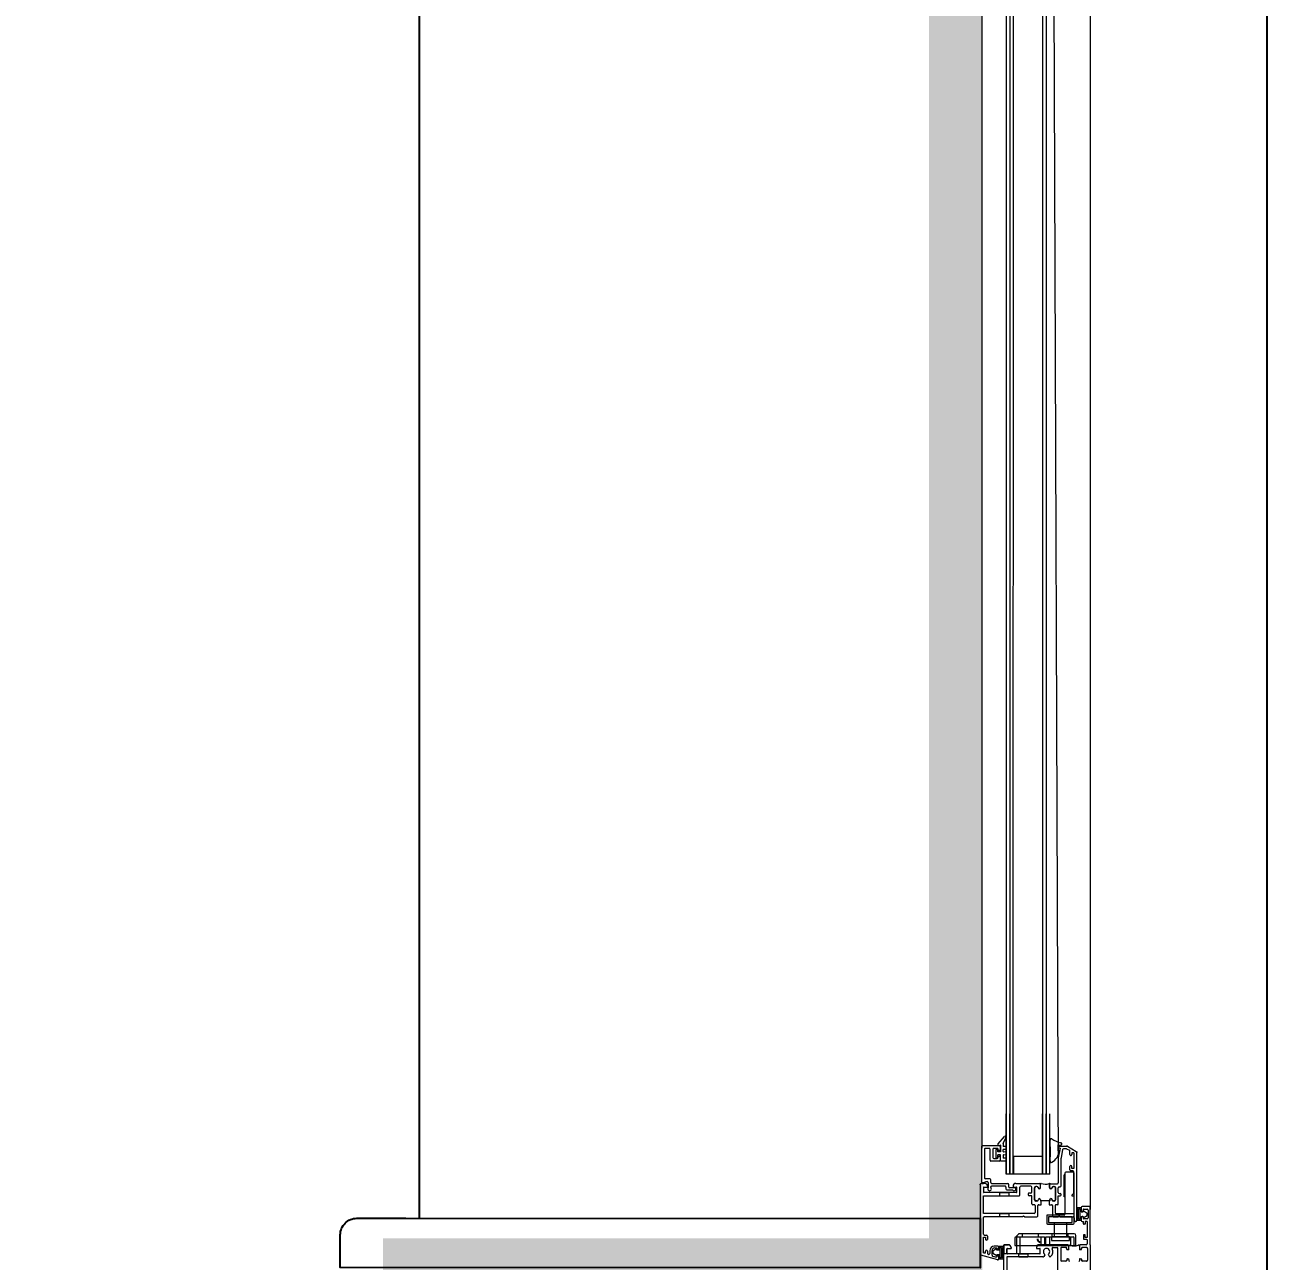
# Model space of a CAD drawing. Header units: inches. Extents: x -48459 to 205009, y 10398 to 54474.
# Drawn here: x 15121 to 15803, y 48868 to 49546 of the extents above; entities that cross this region are included whole.
import ezdxf

# ---------------------------------------------------------------- set-up
doc = ezdxf.new("R2010")
doc.units = ezdxf.units.IN
doc.header["$MEASUREMENT"] = 0
doc.layers.add('AIRTIGHTNESS-LINE', color=7, linetype='Continuous', true_color=0x3239f5)
for name, color, linetype in [('AR-backround', 9, 'Continuous'), ('AR-ELEV2', 8, 'Continuous'), ('AR-PROJECT-DIMS', 8, 'Continuous'), ('AR-SECTION', 5, 'Continuous'), ('QSS EXIST WINDOW', 8, 'Continuous'), ('Timber Softwood 500 kg_m3 {15} 0.13', 8, 'Continuous')]:
    doc.layers.add(name, color=color, linetype=linetype)
doc.styles.add('MS_1.50_2.5mm', font='arial.ttf', dxfattribs={"height": 125})
doc.dimstyles.new('MS_1.50_2.5mm', dxfattribs={"dimtxt": 125, "dimasz": 150, "dimexe": 150, "dimexo": 100, "dimgap": 50, "dimtad": 1, "dimtoh": 1, "dimdec": 0, "dimdsep": 46, "dimtxsty": 'MS_1.50_2.5mm', "dimcen": 150, "dimclre": 256, "dimclrt": 4, "dimadec": 0, "dimazin": 0, "dimtfac": 1, "dimtdec": 0, "dimtix": 1, "dimtmove": 2, "dimatfit": 2, "dimfxl": 1, "dimlwd": 18, "dimlwe": 18, "dimarcsym": 0})

# ---------------------------------------------------------------- blocks, each defined once
blk = doc.blocks.new('*D207')
at = {"layer": 'AR-PROJECT-DIMS', "lineweight": 18, "transparency": 16777216}
for p, q in [((15347.32, 50224.21), (14800.03, 50224.21)), ((15045.94, 47974.21), (14800.03, 47974.21))]:
    blk.add_line(p, q, dxfattribs=at)
at = {"layer": 'AR-PROJECT-DIMS', "color": 0, "lineweight": 18, "transparency": 16777216}
blk.add_line((14950.03, 48124.21), (14950.03, 50074.21), dxfattribs=at)
at = {"layer": 'AR-PROJECT-DIMS', "color": 0, "transparency": 16777216}
for points in [[(14925.03, 50074.21), (14975.03, 50074.21), (14950.03, 50224.21)], [(14925.03, 48124.21), (14975.03, 48124.21), (14950.03, 47974.21)]]:
    blk.add_solid(points, dxfattribs=at)
at = {"layer": 'Defpoints', "color": 0, "transparency": 16777216}
for p in [(14950.03, 50224.21), (15447.32, 50224.21), (15145.94, 47974.21)]:
    blk.add_point(p, dxfattribs=at)
at = {"layer": 'AR-PROJECT-DIMS', "color": 4, "transparency": 16777216, "insert": (14836.21, 49099.21), "char_height": 125, "attachment_point": 5, "rotation": 90, "style": 'MS_1.50_2.5mm'}
blk.add_mtext('2250', dxfattribs=at)

msp = doc.modelspace()

# ---------------------------------------------------------------- hatches: boundary and pattern name
at = {"layer": 'AIRTIGHTNESS-LINE'}
h = msp.add_hatch(color=256, dxfattribs=at)
h.dxf.hatch_style = 1
h.paths.add_polyline_path([(15347.63, 51059.21), (9321.74, 51059.21), (9321.74, 50234.21), (9078.41, 50234.21), (9078.41, 47964.21), (15347.63, 47964.21), (15347.63, 48850.61), (15646.33, 48850.63), (15646.33, 50234.21), (15347.63, 50234.21)])
h.paths.add_polyline_path([(9351.74, 50204.21), (9351.74, 51029.21), (15322.63, 51029.21), (15322.63, 50204.21), (15617.12, 50204.21), (15617.12, 48880.21), (15317.63, 48880.22), (15317.63, 47994.21), (9108.41, 47994.21), (9108.41, 50204.21)], flags=16)

# ---------------------------------------------------------------- linework, layer by layer
at = {"layer": 'AR-backround', "color": 254, "true_color": 0xcccccc}
msp.add_line((15802.63, 47974.21), (15802.63, 50224.21), dxfattribs=at)
msp.add_line((15802.63, 47974.21), (15802.63, 50224.21), dxfattribs=at)
at = {"layer": 'AR-ELEV2'}
msp.add_line((15337.63, 48891.21), (15337.63, 50224.21), dxfattribs=at)
at = {"layer": 'AR-SECTION', "color": 9}
msp.add_line((15802.63, 48814.26), (15802.63, 50224.21), dxfattribs=at)
at = {"layer": 'QSS EXIST WINDOW', "color": 9, "lineweight": 13}
for p, q in [((15705.6, 50167.37), (15705.6, 48896.1, 0)), ((15659.43, 50149), (15659.43, 48915.42, 0)), ((15661.43, 50149), (15661.43, 48915.42, 0)), ((15663.36, 48915.42, 0), (15663.41, 50149)), ((15679.43, 50149), (15679.43, 48915.42, 0)), ((15681.43, 50149), (15681.43, 48915.42, 0)), ((15683.43, 50149, 0), (15688.03, 48916.54, 0)), ((15646.33, 48929.71, 0), (15646.33, 50133.34, 0)), ((15659.43, 48915.42, 0), (15659.43, 48948.52, 0)), ((15661.43, 48915.52, 0), (15661.43, 48948.52, 0)), ((15679.43, 48915.42, 0), (15679.43, 48948.52, 0)), ((15681.43, 48915.52, 0), (15681.43, 48948.52, 0)), ((15683.43, 48915.42, 0), (15683.43, 48948.52, 0)), ((15663.43, 48915.42, 0), (15659.43, 48915.42, 0)), ((15683.43, 48915.42, 0), (15679.43, 48915.42, 0))]:
    msp.add_line(p, q, dxfattribs=at)
at = {"layer": 'QSS EXIST WINDOW', "lineweight": 13}
for p, q in [((15646.08, 48911.04, 0), (15646.08, 48930.84, 0)), ((15646.33, 48931.08, 0), (15655.59, 48931.08, 0)), ((15655.03, 48932.11, 0), (15658.56, 48936.18, 0)), ((15655.46, 48931.21, 0), (15656.11, 48931.43, 0)), ((15656.08, 48930.57, 0), (15656.08, 48928.82, 0)), ((15656.31, 48931.28, 0), (15656.31, 48927.63, 0)), ((15657.81, 48932.08, 0), (15657.81, 48930.91, 0)), ((15657.86, 48932.19, 0), (15659.17, 48935.39, 0)), ((15659.42, 48930.54, 0), (15658.04, 48930.66, 0)), ((15659.42, 48929.23, 0), (15659.42, 48930.54, 0)), ((15687.98, 48931.45, 0), (15689.33, 48931.38, 0)), ((15687.98, 48928.21, 0), (15687.98, 48931.45, 0)), ((15689.01, 48929.79, 0), (15688.04, 48924.31, 0)), ((15688.51, 48930.84, 0), (15692.78, 48930.84, 0)), ((15688.51, 48929.84, 0), (15689.01, 48929.84, 0)), ((15693.03, 48930.78, 0), (15697.93, 48927.95, 0)), ((15647.58, 48929.08, 0), (15647.58, 48913.33, 0)), ((15650.07, 48929.58, 0), (15648.07, 48929.58, 0)), ((15650.58, 48923.09, 0), (15650.58, 48929.09, 0)), ((15652.08, 48929.07, 0), (15652.08, 48924.57, 0)), ((15654.57, 48929.58, 0), (15652.57, 48929.58, 0)), ((15652.59, 48924.08, 0), (15654.59, 48924.08, 0)), ((15653.76, 48928.88, 0), (15653.76, 48924.43, 0)), ((15654.96, 48928.88, 0), (15653.76, 48928.88, 0)), ((15653.76, 48924.43, 0), (15654.96, 48924.43, 0)), ((15654.96, 48927.63, 0), (15654.96, 48928.88, 0)), ((15656.31, 48927.63, 0), (15654.96, 48927.63, 0)), ((15656.31, 48925.98, 0), (15654.96, 48925.98, 0)), ((15654.96, 48924.43, 0), (15654.96, 48925.98, 0)), ((15655.08, 48928.33, 0), (15655.08, 48929.09, 0)), ((15655.57, 48928.33, 0), (15655.08, 48928.33, 0)), ((15655.08, 48924.59, 0), (15655.08, 48925.33, 0)), ((15655.08, 48925.33, 0), (15655.59, 48925.33, 0)), ((15656.08, 48924.83, 0), (15656.08, 48923.07, 0)), ((15656.31, 48922.79, 0), (15656.31, 48925.98, 0)), ((15657.78, 48927.86, 0), (15657.78, 48928.85, 0)), ((15657.81, 48925.81, 0), (15657.81, 48924.5, 0)), ((15658.01, 48929.1, 0), (15659.42, 48929.23, 0)), ((15659.42, 48927.49, 0), (15658.01, 48927.61, 0)), ((15658.04, 48926.05, 0), (15659.42, 48926.18, 0)), ((15659.36, 48924.14, 0), (15658.04, 48924.26, 0)), ((15659.36, 48924.14, 0), (15659.36, 48922.83, 0)), ((15659.42, 48926.18, 0), (15659.42, 48927.49, 0)), ((15688.63, 48928.21, 0), (15687.98, 48928.21, 0)), ((15688.03, 48924.22, 0), (15688.03, 48910.69, 0)), ((15689.53, 48908.99, 0), (15689.53, 48924.22, 0)), ((15690.36, 48928.93, 0), (15689.54, 48924.31, 0)), ((15692.38, 48929.34, 0), (15690.85, 48929.34, 0)), ((15692.63, 48929.28, 0), (15694.16, 48928.62, 0)), ((15694.41, 48926.14, 0), (15694.41, 48928.19, 0)), ((15696.61, 48927.14, 0), (15695.41, 48927.14, 0)), ((15695.41, 48927.14, 0), (15695.41, 48926.14, 0)), ((15696.61, 48927.14, 0), (15696.61, 48918.54, 0)), ((15698.18, 48890.23, 0), (15698.18, 48927.51, 0)), ((15655.57, 48922.58, 0), (15651.07, 48922.58, 0)), ((15656.31, 48922.79, 0), (15656.41, 48922.69, 0)), ((15656.41, 48922.69, 0), (15657.8, 48922.69, 0)), ((15657.82, 48922.69, 0), (15659.36, 48922.83, 0)), ((15696.19, 48916.51, 0), (15692.19, 48916.51, 0)), ((15694.41, 48917.74, 0), (15694.41, 48919.67, 0)), ((15696.11, 48917.24, 0), (15694.91, 48917.24, 0)), ((15695.41, 48918.54, 0), (15695.41, 48919.67, 0)), ((15696.61, 48918.54, 0), (15695.41, 48918.54, 0)), ((15696.61, 48905.08, 0), (15696.61, 48916.74, 0)), ((15645.26, 48909.84, 0), (15645.21, 48871.48, 0)), ((15647.78, 48910.34, 0), (15645.76, 48910.34, 0)), ((15646.26, 48910.34, 0), (15647.06, 48910.34, 0)), ((15646.33, 48910.78, 0), (15647.68, 48910.78, 0)), ((15647.67, 48910.77, 0), (15648.16, 48911.26, 0)), ((15650.57, 48912.83, 0), (15648.07, 48912.83, 0)), ((15648.34, 48911.33, 0), (15649.09, 48911.33, 0)), ((15649.58, 48910.83, 0), (15649.58, 48908.15, 0)), ((15651.08, 48910.84, 0), (15651.08, 48912.34, 0)), ((15651.59, 48910.33, 0), (15660.34, 48910.33, 0)), ((15660.83, 48908.84, 0), (15660.83, 48909.84, 0)), ((15660.83, 48908.39, 0), (15660.83, 48909.68, 0)), ((15664.78, 48910.34, 0), (15677.78, 48910.34, 0)), ((15678.28, 48908.09, 0), (15678.28, 48909.84, 0)), ((15678.36, 48908.15, 0), (15678.36, 48910.05, 0)), ((15683.28, 48908.09, 0), (15683.28, 48909.69, 0)), ((15683.36, 48908.15, 0), (15683.36, 48910.05, 0)), ((15683.78, 48910.19, 0), (15687.53, 48910.19, 0)), ((15691.19, 48903.01, 0), (15691.19, 48915.01, 0)), ((15691.69, 48915.01, 0), (15691.19, 48915.01, 0)), ((15691.69, 48916.01, 0), (15691.69, 48893.51, 0)), ((15696.69, 48888.51, 0), (15696.69, 48916.01, 0)), ((15647.01, 48908.09, 0), (15647.01, 48905.59, 0)), ((15647.01, 48893.84, 0), (15647.01, 48903.59, 0)), ((15647.01, 48903.59, 0), (15666.51, 48903.59, 0)), ((15665, 48905.34, 0), (15647.25, 48905.34, 0)), ((15647.26, 48908.34, 0), (15649.26, 48908.34, 0)), ((15649.26, 48908.87, 0), (15649.26, 48908.34, 0)), ((15651.08, 48908.17, 0), (15651.08, 48908.59, 0)), ((15658.82, 48908.83, 0), (15651.33, 48908.83, 0)), ((15655.95, 48903.44, 0), (15655.95, 48905.29, 0)), ((15655.95, 48905.29, 0), (15660.95, 48905.29, 0)), ((15660.95, 48903.44, 0), (15655.95, 48903.44, 0)), ((15659.33, 48908.32, 0), (15659.33, 48907.32, 0)), ((15659.84, 48906.83, 0), (15662.83, 48906.83, 0)), ((15660.95, 48905.29, 0), (15660.95, 48903.44, 0)), ((15664.58, 48907.88, 0), (15661.32, 48907.88, 0)), ((15663.26, 48908.82, 0), (15663.26, 48908.34, 0)), ((15663.26, 48908.34, 0), (15665.01, 48908.34, 0)), ((15664.83, 48907.63, 0), (15664.83, 48907.38, 0)), ((15665.26, 48905.6, 0), (15665.26, 48908.1, 0)), ((15667.01, 48904.09, 0), (15667.01, 48908.34, 0)), ((15673.03, 48908.84, 0), (15667.51, 48908.84, 0)), ((15671.49, 48904.59, 0), (15671.49, 48904.09, 0)), ((15673.03, 48905.09, 0), (15671.99, 48905.09, 0)), ((15673.49, 48903.59, 0), (15671.99, 48903.59, 0)), ((15673.53, 48905.59, 0), (15673.53, 48908.34, 0)), ((15673.53, 48899.19, 0), (15673.53, 48903.59, 0)), ((15675.03, 48901.44, 0), (15675.03, 48907.94, 0)), ((15675.11, 48901.5, 0), (15675.11, 48908, 0)), ((15676.24, 48908.69, 0), (15675.78, 48908.69, 0)), ((15676.32, 48908.75, 0), (15675.86, 48908.75, 0)), ((15685.32, 48908.69, 0), (15685.78, 48908.69, 0)), ((15685.41, 48908.75, 0), (15685.86, 48908.75, 0)), ((15686.53, 48901.44, 0), (15686.53, 48907.94, 0)), ((15686.61, 48901.5, 0), (15686.61, 48908, 0)), ((15688.01, 48903.59, 0), (15689.03, 48903.59, 0)), ((15688.03, 48905.34, 0), (15688.03, 48907.99, 0)), ((15688.03, 48899.19, 0), (15688.03, 48903.59, 0)), ((15688.53, 48908.49, 0), (15689.03, 48908.49, 0)), ((15688.53, 48904.84, 0), (15689.03, 48904.84, 0)), ((15689.53, 48904.09, 0), (15689.53, 48904.34, 0)), ((15691.69, 48903.01, 0), (15691.19, 48903.01, 0)), ((15695.47, 48903.94, 0), (15696.61, 48905.08, 0)), ((15695.61, 48903.59, 0), (15696.61, 48903.59, 0)), ((15696.61, 48903.59, 0), (15696.61, 48893.79, 0)), ((15674.81, 48898.69, 0), (15674.03, 48898.69, 0)), ((15675.31, 48898.19, 0), (15675.31, 48894.34, 0)), ((15676.24, 48900.69, 0), (15675.78, 48900.69, 0)), ((15676.32, 48900.75, 0), (15675.86, 48900.75, 0)), ((15676.81, 48892.48, 0), (15676.81, 48898.19, 0)), ((15677.31, 48898.69, 0), (15678.71, 48898.69, 0)), ((15678.28, 48901.29, 0), (15678.28, 48900.69, 0)), ((15678.71, 48900.69, 0), (15678.28, 48900.69, 0)), ((15678.36, 48901.35, 0), (15678.36, 48900.75, 0)), ((15683.36, 48900.75, 0), (15678.36, 48900.75, 0)), ((15678.71, 48898.69, 0), (15678.71, 48900.69, 0)), ((15683.28, 48900.69, 0), (15682.96, 48900.69, 0)), ((15682.96, 48900.69, 0), (15682.96, 48898.69, 0)), ((15682.96, 48898.69, 0), (15684.31, 48898.69, 0)), ((15683.28, 48901.29, 0), (15683.28, 48900.69, 0)), ((15683.36, 48901.35, 0), (15683.36, 48900.75, 0)), ((15684.81, 48898.19, 0), (15684.81, 48892.5, 0)), ((15685.78, 48900.69, 0), (15685.32, 48900.69, 0)), ((15685.86, 48900.75, 0), (15685.41, 48900.75, 0)), ((15686.31, 48898.19, 0), (15686.31, 48894.29, 0)), ((15687.53, 48898.69, 0), (15686.81, 48898.69, 0)), ((15698.5, 48890.22, 0), (15698.5, 48897.02, 0)), ((15700.5, 48897.02, 0), (15698.5, 48897.02, 0)), ((15699.1, 48890.82, 0), (15699.1, 48896.42, 0)), ((15699.1, 48896.42, 0), (15699.9, 48896.42, 0)), ((15699.9, 48896.42, 0), (15699.9, 48890.82, 0)), ((15700.5, 48894.82, 0), (15700.5, 48897.02, 0)), ((15700.6, 48897.22, 0), (15700.6, 48895.47, 0)), ((15700.6, 48897.21, 0), (15700.6, 48895.46, 0)), ((15705.34, 48897.72, 0), (15701.09, 48897.72, 0)), ((15701.6, 48895.72, 0), (15701.6, 48895.22, 0)), ((15701.6, 48895.71, 0), (15701.6, 48895.21, 0)), ((15702.1, 48896.22, 0), (15703.85, 48896.22, 0)), ((15704.35, 48895.72, 0), (15704.35, 48891.47, 0)), ((15704.35, 48895.71, 0), (15704.35, 48891.46, 0)), ((15705.6, 48892.97, 0), (15705.6, 48897.47, 0)), ((15646.96, 48882.5, 0), (15647.01, 48891.59, 0)), ((15674.81, 48893.84, 0), (15647.01, 48893.84, 0)), ((15668.48, 48892.09, 0), (15647.51, 48892.09, 0)), ((15655.95, 48893.82, 0), (15660.95, 48893.82, 0)), ((15655.95, 48891.96, 0), (15655.95, 48893.82, 0)), ((15660.95, 48891.96, 0), (15655.95, 48891.96, 0)), ((15660.95, 48893.82, 0), (15660.95, 48891.96, 0)), ((15668.99, 48892.6, 0), (15668.48, 48892.09, 0)), ((15668.99, 48892.6, 0), (15669.6, 48891.98, 0)), ((15669.6, 48891.98, 0), (15676.31, 48891.98, 0)), ((15681.69, 48892.51, 0), (15681.69, 48888.51, 0)), ((15691.19, 48893.01, 0), (15682.19, 48893.01, 0)), ((15685.31, 48892, 0), (15688.06, 48892, 0)), ((15685.69, 48889.01, 0), (15685.69, 48881.01, 0)), ((15686.81, 48893.79, 0), (15696.61, 48893.79, 0)), ((15688.06, 48892, 0), (15688.56, 48892.5, 0)), ((15688.56, 48892.5, 0), (15689.06, 48891.99, 0)), ((15689.06, 48892, 0), (15696.18, 48892, 0)), ((15692.69, 48881.01, 0), (15692.69, 48889.01, 0)), ((15696.68, 48891.5, 0), (15696.68, 48890.23, 0)), ((15698.5, 48890.22, 0), (15700.5, 48890.22, 0)), ((15699.9, 48890.82, 0), (15699.1, 48890.82, 0)), ((15700.5, 48894.82, 0), (15701.7, 48894.82, 0)), ((15700.5, 48890.22, 0), (15700.5, 48892.22, 0)), ((15700.6, 48891.71, 0), (15700.6, 48889.96, 0)), ((15701.34, 48892.22, 0), (15701.09, 48892.22, 0)), ((15701.1, 48889.47, 0), (15701.6, 48889.47, 0)), ((15701.11, 48894.97, 0), (15701.35, 48894.97, 0)), ((15701.6, 48891.97, 0), (15701.6, 48891.47, 0)), ((15701.6, 48891.96, 0), (15701.6, 48891.46, 0)), ((15701.7, 48895.42, 0), (15703.93, 48894.13, 0)), ((15701.7, 48894.82, 0), (15701.7, 48895.42, 0)), ((15701.85, 48888.23, 0), (15701.85, 48889.23, 0)), ((15703.84, 48890.97, 0), (15702.09, 48890.97, 0)), ((15703.85, 48889.47, 0), (15702.85, 48889.47, 0)), ((15702.85, 48889.47, 0), (15702.85, 48888.22, 0)), ((15703.85, 48889.47, 0), (15703.85, 48880.72, 0)), ((15703.85, 48888.96, 0), (15703.85, 48880.72, 0)), ((15705.6, 48877.47, 0), (15705.6, 48893.72, 0)), ((15705.6, 48876.72, 0), (15705.6, 48892.97, 0)), ((15664.34, 48880.78, 0), (15666.17, 48882.61, 0)), ((15696.69, 48882.76, 0), (15666.52, 48882.76, 0)), ((15668.44, 48881.01, 0), (15668.44, 48882.76, 0)), ((15676.94, 48882.76, 0), (15676.94, 48881.01, 0)), ((15682.19, 48888.01, 0), (15696.19, 48888.01, 0)), ((15684.69, 48881.01, 0), (15684.69, 48882.76, 0)), ((15693.19, 48882.76, 0), (15693.19, 48881.01, 0)), ((15702.59, 48887.97, 0), (15702.09, 48887.97, 0)), ((15702.59, 48882.22, 0), (15702.09, 48882.22, 0)), ((15646.96, 48872.2, 0), (15646.96, 48880.8, 0)), ((15646.96, 48880.8, 0), (15648.16, 48880.8, 0)), ((15647.46, 48882, 0), (15648.66, 48882, 0)), ((15648.16, 48880.8, 0), (15648.16, 48879.67, 0)), ((15649.16, 48881.5, 0), (15649.16, 48879.67, 0)), ((15654.95, 48875.94, 0), (15652.91, 48875.94, 0)), ((15655.46, 48874.45, 0), (15655.46, 48875.45, 0)), ((15655.54, 48875.77, 0), (15655.54, 48873.77, 0)), ((15657.54, 48875.77, 0), (15655.54, 48875.77, 0)), ((15657.54, 48875.77, 0), (15657.54, 48868.97, 0)), ((15658.1, 48857.91, 0), (15658.1, 48876.47, 0)), ((15658.35, 48876.72, 0), (15660.62, 48876.72, 0)), ((15664.19, 48880.42, 0), (15664.19, 48876.23, 0)), ((15664.19, 48876.23, 0), (15697.69, 48876.23, 0)), ((15665.19, 48880.51, 0), (15665.19, 48876.03, 0)), ((15665.19, 48876.03, 0), (15665.19, 48871.72, 0)), ((15665.69, 48881.01, 0), (15668.44, 48881.01, 0)), ((15666.94, 48881.01, 0), (15666.94, 48876.23, 0)), ((15666.94, 48876.23, 0), (15666.94, 48871.72, 0)), ((15668.44, 48881.01, 0), (15676.95, 48881.01, 0)), ((15676.94, 48881.01, 0), (15680.44, 48881.01, 0)), ((15693.35, 48876.72, 0), (15677.6, 48876.72, 0)), ((15678.44, 48881.01, 0), (15678.44, 48876.23, 0)), ((15680.44, 48881.01, 0), (15680.44, 48876.23, 0)), ((15681.19, 48876.23, 0), (15681.19, 48881.01, 0)), ((15681.19, 48881.01, 0), (15684.69, 48881.01, 0)), ((15683.19, 48881.01, 0), (15683.19, 48876.23, 0)), ((15684.24, 48881.01, 0), (15684.24, 48879.01, 0)), ((15694.24, 48881.01, 0), (15684.24, 48881.01, 0)), ((15684.24, 48879.01, 0), (15694.24, 48879.01, 0)), ((15684.69, 48881.01, 0), (15693.19, 48881.01, 0)), ((15693.19, 48881.01, 0), (15696.19, 48881.01, 0)), ((15693.85, 48874.27, 0), (15693.85, 48876.22, 0)), ((15693.9, 48874.22, 0), (15693.9, 48875.92, 0)), ((15694.24, 48879.01, 0), (15694.24, 48881.01, 0)), ((15694.69, 48881.01, 0), (15694.69, 48876.23, 0)), ((15696.69, 48876.23, 0), (15696.69, 48880.51, 0)), ((15697.69, 48876.23, 0), (15697.69, 48881.76, 0)), ((15699.6, 48876.21, 0), (15699.6, 48874.21, 0)), ((15699.65, 48875.93, 0), (15699.65, 48874.21, 0)), ((15703.35, 48876.72, 0), (15700.09, 48876.72, 0)), ((15701.85, 48881.97, 0), (15701.85, 48879.97, 0)), ((15702.1, 48879.72, 0), (15703.6, 48879.72, 0)), ((15702.85, 48880.72, 0), (15702.85, 48881.98, 0)), ((15703.85, 48880.72, 0), (15702.85, 48880.72, 0)), ((15703.85, 48879.52, 0), (15703.85, 48877.22, 0)), ((15705.6, 48876.72, 0), (15705.6, 48858.15, 0)), ((15654.83, 48868.52, 0), (15645.58, 48870.99, 0)), ((15646.96, 48872.2, 0), (15648.16, 48872.2, 0)), ((15648.16, 48872.2, 0), (15648.16, 48873.2, 0)), ((15649.16, 48873.2, 0), (15649.16, 48871.97, 0)), ((15649.78, 48871.42, 0), (15649.53, 48871.49, 0)), ((15650.41, 48873.44, 0), (15650.41, 48871.9, 0)), ((15651.71, 48870.97, 0), (15651.71, 48873.47, 0)), ((15654.34, 48870.57, 0), (15652.11, 48871.86, 0)), ((15653.23, 48874.94, 0), (15654.21, 48874.94, 0)), ((15654.34, 48871.17, 0), (15654.34, 48870.57, 0)), ((15655.54, 48871.17, 0), (15654.34, 48871.17, 0)), ((15654.46, 48874.69, 0), (15654.46, 48873.94, 0)), ((15654.46, 48873.94, 0), (15654.96, 48873.94, 0)), ((15654.95, 48870.94, 0), (15654.46, 48870.94, 0)), ((15654.46, 48870.94, 0), (15654.46, 48870.53, 0)), ((15655.46, 48869, 0), (15655.46, 48870.45, 0)), ((15655.54, 48871.17, 0), (15655.54, 48868.97, 0)), ((15655.54, 48868.97, 0), (15657.54, 48868.97, 0)), ((15656.14, 48875.17, 0), (15656.94, 48875.17, 0)), ((15656.14, 48869.57, 0), (15656.14, 48875.17, 0)), ((15656.94, 48869.57, 0), (15656.14, 48869.57, 0)), ((15656.94, 48875.17, 0), (15656.94, 48869.57, 0)), ((15658.1, 48847.72, 0), (15658.1, 48869.97, 0)), ((15659.85, 48874.46, 0), (15659.85, 48871.96, 0)), ((15659.85, 48870.02, 0), (15659.85, 48853.97, 0)), ((15679.61, 48870.02, 0), (15659.85, 48870.02, 0)), ((15677.84, 48871.72, 0), (15660.09, 48871.72, 0)), ((15660.1, 48874.72, 0), (15662.1, 48874.72, 0)), ((15662.1, 48875.22, 0), (15662.1, 48874.72, 0)), ((15666.37, 48871.76, 0), (15671.37, 48871.76, 0)), ((15666.37, 48869.91, 0), (15666.37, 48871.76, 0)), ((15671.37, 48869.91, 0), (15666.37, 48869.91, 0)), ((15671.37, 48871.76, 0), (15671.37, 48869.91, 0)), ((15676.1, 48875.2, 0), (15676.1, 48874.72, 0)), ((15676.1, 48874.72, 0), (15677.85, 48874.72, 0)), ((15678.1, 48871.97, 0), (15678.1, 48874.47, 0)), ((15680.6, 48871.24, 0), (15680.04, 48870.27, 0)), ((15682.59, 48871.24, 0), (15683.08, 48870.4, 0)), ((15685.19, 48875.22, 0), (15687.35, 48875.22, 0)), ((15687.85, 48853.97, 0), (15687.85, 48874.72, 0)), ((15689.35, 48874.71, 0), (15689.35, 48868.21, 0)), ((15689.4, 48874.71, 0), (15689.4, 48868.21, 0)), ((15692.14, 48875.22, 0), (15689.86, 48875.22, 0)), ((15692.19, 48875.22, 0), (15689.91, 48875.22, 0)), ((15692.8, 48874.16, 0), (15692.61, 48874.85, 0)), ((15692.8, 48868.78, 0), (15692.61, 48868.08, 0)), ((15692.85, 48874.16, 0), (15692.66, 48874.85, 0)), ((15692.85, 48868.78, 0), (15692.66, 48868.08, 0)), ((15693.59, 48873.97, 0), (15693.03, 48873.97, 0)), ((15693.04, 48868.97, 0), (15693.6, 48868.97, 0)), ((15693.65, 48873.97, 0), (15693.08, 48873.97, 0)), ((15693.09, 48868.97, 0), (15693.65, 48868.97, 0)), ((15693.85, 48868.71, 0), (15693.85, 48867.96, 0)), ((15693.9, 48868.71, 0), (15693.9, 48867.96, 0)), ((15699.6, 48868.71, 0), (15699.6, 48867.96, 0)), ((15699.65, 48868.71, 0), (15699.65, 48867.96, 0)), ((15700.4, 48873.97, 0), (15699.84, 48873.97, 0)), ((15699.85, 48868.97, 0), (15700.41, 48868.97, 0)), ((15700.45, 48873.97, 0), (15699.89, 48873.97, 0)), ((15699.9, 48868.97, 0), (15700.46, 48868.97, 0)), ((15700.65, 48874.16, 0), (15700.84, 48874.85, 0)), ((15700.65, 48868.78, 0), (15700.84, 48868.08, 0)), ((15700.7, 48874.16, 0), (15700.89, 48874.85, 0)), ((15700.7, 48868.78, 0), (15700.89, 48868.08, 0)), ((15703.6, 48875.22, 0), (15701.32, 48875.22, 0)), ((15703.65, 48875.22, 0), (15701.37, 48875.22, 0)), ((15704.1, 48874.71, 0), (15704.1, 48868.21, 0)), ((15704.15, 48874.71, 0), (15704.15, 48868.21, 0)), ((15692.12, 48867.72, 0), (15689.84, 48867.72, 0)), ((15692.17, 48867.72, 0), (15689.89, 48867.72, 0)), ((15694.15, 48867.72, 0), (15694.09, 48867.72, 0)), ((15699.34, 48867.72, 0), (15699.25, 48867.72, 0)), ((15703.59, 48867.72, 0), (15701.31, 48867.72, 0)), ((15703.64, 48867.72, 0), (15701.36, 48867.72, 0))]:
    msp.add_line(p, q, dxfattribs=at)
at = {"layer": 'QSS EXIST WINDOW', "color": 9, "lineweight": 13, "elevation": 0}
msp.add_lwpolyline([(15663.63, 48915.42), (15663.63, 48925.32), (15679.23, 48925.32), (15679.23, 48915.42)], close=True, dxfattribs=at)
at = {"layer": 'QSS EXIST WINDOW', "lineweight": 13, "elevation": 0}
for points in [[(15682.69, 48889.01), (15695.69, 48889.01), (15695.69, 48892.01), (15682.69, 48892.01)], [(15659.85, 48871.96), (15659.85, 48874.46), (15659.92, 48874.63), (15660.1, 48874.72), (15662.1, 48874.72), (15662.1, 48875.24), (15661.66, 48876.31), (15660.62, 48876.72), (15658.35, 48876.72), (15658.17, 48876.67), (15658.1, 48876.47), (15658.1, 48871.97)]]:
    msp.add_lwpolyline(points, close=True, dxfattribs=at)
for points in [[(15700.5, 48892.22), (15701.7, 48892.22), (15701.7, 48891.42), (15703.93, 48892.71), (15703.93, 48894.13)], [(15655.54, 48873.77), (15654.34, 48873.77), (15654.34, 48874.57), (15652.11, 48873.28), (15652.11, 48871.86)]]:
    msp.add_lwpolyline(points, dxfattribs=at)
at = {"layer": 'QSS EXIST WINDOW', "lineweight": 13}
for centre, radius, start, end in [((15646.33, 48930.83, 0), 0.25, 89.1926, 179.08), ((15655.31, 48931.69, 0), 0.5, 123.361, 288.435), ((15655.58, 48930.58, 0), 0.5, 359.191, 89.134), ((15656.16, 48931.28, 0), 0.15, 0, 108.05), ((15657.96, 48932.08, 0), 0.15, 132.356, 180), ((15658.06, 48930.91, 0), 0.25, 180, 265), ((15658.83, 48935.76, 0), 0.5, 312.581, 123.361), ((15684.13, 48934.27, 0), 0.645, 60.7125, 196.805), ((15604.41, 48928.27, 0), 79.32, 355.967, 4.203), ((15692.99, 48947.35, 0), 15.16, 235.705, 256.041), ((15688.51, 48930.34, 0), 0.5, 90, 270), ((15689.38, 48932.01, 0), 0.632, 265.237, 94.764), ((15692.78, 48930.34, 0), 0.5, 60, 90), ((15648.08, 48929.08, 0), 0.5, 90.758, 180.779), ((15650.08, 48929.08, 0), 0.5, 0.80967, 90.8593), ((15651.08, 48923.08, 0), 0.5, 179.255, 269.142), ((15652.58, 48929.08, 0), 0.5, 90.8097, 180.803), ((15652.58, 48924.58, 0), 0.5, 180.816, 270.81), ((15654.58, 48929.08, 0), 0.5, 0.80963, 90.809), ((15654.58, 48924.58, 0), 0.5, 270.869, 0.81), ((15655.58, 48928.83, 0), 0.5, 269.191, 359.166), ((15655.58, 48923.08, 0), 0.5, 269.242, 359.167), ((15655.58, 48924.83, 0), 0.5, 359.216, 89.191), ((15658.03, 48928.85, 0), 0.25, 95, 180), ((15658.03, 48927.86, 0), 0.25, 180, 265), ((15658.06, 48925.81, 0), 0.25, 95, 180), ((15658.06, 48924.5, 0), 0.25, 180, 265), ((15680.42, 48929.15, 0), 8.27, 300.03, 353.48), ((15688.53, 48924.22, 0), 0.5, 170, 180), ((15690.03, 48924.22, 0), 0.5, 170, 180), ((15690.85, 48928.84, 0), 0.5, 90, 170), ((15692.38, 48928.84, 0), 0.5, 60, 90), ((15693.91, 48928.19, 0), 0.5, 0, 60), ((15694.91, 48926.14, 0), 0.5, 179.999, 0), ((15697.68, 48927.51, 0), 0.5, 0, 60), ((15684.12, 48922.45, 0), 0.634, 157.903, 313.765), ((15692.19, 48916.01, 0), 0.5, 90, 180), ((15694.91, 48919.64, 0), 0.5, 1.68496, 178.531), ((15694.91, 48917.74, 0), 0.5, 180, 270), ((15696.11, 48916.74, 0), 0.5, 0, 90), ((15696.19, 48916.01, 0), 0.5, 0, 90), ((15645.76, 48909.84, 0), 0.5, 90, 180), ((15646.33, 48911.03, 0), 0.25, 179.192, 270.923), ((15648.08, 48913.33, 0), 0.5, 180.757, 269.191), ((15647.76, 48908.84, 0), 1.5, 0.80408, 89.1908), ((15648.33, 48911.08, 0), 0.25, 89.3252, 134.125), ((15649.08, 48910.83, 0), 0.5, 359.254, 89.19), ((15650.58, 48912.33, 0), 0.5, 0.80958, 90.7452), ((15651.58, 48910.83, 0), 0.5, 179.191, 270.81), ((15660.33, 48909.83, 0), 0.5, 0.80951, 89.2548), ((15664.76, 48908.84, 0), 1.5, 89.1653, 180.819), ((15677.78, 48909.84, 0), 0.5, 0, 90), ((15678.61, 48910.05, 0), 0.25, 72.6001, 180), ((15680.86, 48917.25, 0), 7.29, 252.6, 287.365), ((15683.11, 48910.05, 0), 0.25, 0, 107.365), ((15683.78, 48909.69, 0), 0.5, 90, 180), ((15687.53, 48910.69, 0), 0.5, 270, 0), ((15647.26, 48908.09, 0), 0.25, 89.1029, 180.826), ((15647.26, 48905.59, 0), 0.25, 180.856, 269.178), ((15650.33, 48907.33, 0), 1, 146.768, 33.899), ((15649.08, 48908.16, 0), 0.5, 325.795, 359.191), ((15651.33, 48908.58, 0), 0.25, 90.8201, 179.192), ((15651.58, 48908.16, 0), 0.5, 179.191, 212.877), ((15658.83, 48908.33, 0), 0.5, 359.191, 90.915), ((15659.83, 48907.33, 0), 0.5, 180.815, 270.81), ((15661.33, 48908.38, 0), 0.5, 179.191, 269.131), ((15662.83, 48906.58, 0), 0.25, 36.1942, 89.0759), ((15663.83, 48907.33, 0), 1, 217.038, 2.726), ((15664.58, 48907.63, 0), 0.25, 359.133, 90.924), ((15665.01, 48905.59, 0), 0.25, 269.076, 0.77), ((15665.01, 48908.09, 0), 0.25, 0.783, 89.1159), ((15666.51, 48904.09, 0), 0.5, 270, 0), ((15667.51, 48908.34, 0), 0.5, 90, 180), ((15671.99, 48904.59, 0), 0.5, 90, 180), ((15671.99, 48904.09, 0), 0.5, 180, 270), ((15673.03, 48908.34, 0), 0.5, 0, 90), ((15673.03, 48905.59, 0), 0.5, 270, 0), ((15675.78, 48907.94, 0), 0.75, 90, 180), ((15675.86, 48908, 0), 0.75, 90, 180), ((15676.24, 48907.94, 0), 0.75, 6.15157, 90), ((15676.32, 48908, 0), 0.75, 6.15157, 90), ((15677.63, 48908.09, 0), 0.65, 186.152, 0), ((15677.71, 48908.15, 0), 0.65, 186.152, 0), ((15683.93, 48908.09, 0), 0.65, 180, 353.85), ((15684.01, 48908.15, 0), 0.65, 180, 353.85), ((15685.32, 48907.94, 0), 0.75, 90, 173.85), ((15685.41, 48908, 0), 0.75, 90, 173.85), ((15685.78, 48907.94, 0), 0.75, 0, 90), ((15685.86, 48908, 0), 0.75, 0, 90), ((15688.53, 48907.99, 0), 0.5, 90, 180), ((15688.53, 48905.34, 0), 0.5, 180, 270), ((15689.03, 48908.99, 0), 0.5, 270, 0), ((15689.03, 48904.34, 0), 0.5, 0, 90), ((15689.03, 48904.09, 0), 0.5, 270, 0), ((15695.61, 48903.79, 0), 0.2, 135, 270), ((15674.03, 48899.19, 0), 0.5, 180, 270), ((15674.81, 48898.19, 0), 0.5, 0, 90), ((15675.78, 48901.44, 0), 0.75, 180, 270), ((15675.86, 48901.5, 0), 0.75, 180, 270), ((15676.24, 48901.44, 0), 0.75, 270, 353.85), ((15676.32, 48901.5, 0), 0.75, 270, 353.85), ((15677.31, 48898.19, 0), 0.5, 90, 180), ((15677.63, 48901.29, 0), 0.65, 0, 173.85), ((15677.71, 48901.35, 0), 0.65, 0, 173.85), ((15683.93, 48901.29, 0), 0.65, 6.15019, 180), ((15684.01, 48901.35, 0), 0.65, 6.15019, 180), ((15684.31, 48898.19, 0), 0.5, 0, 90), ((15685.32, 48901.44, 0), 0.75, 186.15, 270), ((15685.41, 48901.5, 0), 0.75, 186.15, 270), ((15685.78, 48901.44, 0), 0.75, 270, 0), ((15685.86, 48901.5, 0), 0.75, 270, 0), ((15686.81, 48898.19, 0), 0.5, 90, 180), ((15687.53, 48899.19, 0), 0.5, 270, 0), ((15701.1, 48897.22, 0), 0.5, 90.8166, 180.81), ((15702.1, 48895.72, 0), 0.5, 89.1911, 180.839), ((15703.85, 48895.72, 0), 0.5, 359.214, 89.191), ((15705.35, 48897.47, 0), 0.25, 0.83898, 90.8082), ((15647.51, 48891.59, 0), 0.5, 90, 180), ((15674.81, 48894.34, 0), 0.5, 270, 0), ((15676.31, 48892.48, 0), 0.5, 270, 0), ((15682.19, 48892.51, 0), 0.5, 90, 180), ((15685.31, 48892.5, 0), 0.5, 180, 270), ((15686.81, 48894.29, 0), 0.5, 180, 270), ((15691.19, 48893.51, 0), 0.5, 270, 0), ((15696.18, 48891.5, 0), 0.5, 0, 90), ((15697.43, 48890.23, 0), 0.75, 180, 0), ((15701.1, 48895.47, 0), 0.5, 180.815, 270.87), ((15701.1, 48891.72, 0), 0.5, 90.809, 180.804), ((15701.1, 48889.97, 0), 0.5, 180.786, 270.747), ((15701.35, 48891.97, 0), 0.25, 359.191, 90.922), ((15701.35, 48895.22, 0), 0.25, 270.813, 359.245), ((15702.1, 48891.47, 0), 0.5, 180.814, 269.243), ((15701.6, 48889.22, 0), 0.25, 0.81154, 89.1805), ((15703.85, 48891.47, 0), 0.5, 269.258, 359.173), ((15647.46, 48882.5, 0), 0.5, 180, 270), ((15666.52, 48882.26, 0), 0.5, 90, 135), ((15682.19, 48888.51, 0), 0.5, 180, 270), ((15696.19, 48888.51, 0), 0.5, 270, 0), ((15696.69, 48881.76, 0), 1, 0, 90), ((15702.1, 48888.22, 0), 0.25, 179.192, 269.077), ((15702.1, 48881.97, 0), 0.25, 90.9235, 180.808), ((15702.6, 48888.22, 0), 0.25, 269.193, 359.192), ((15702.6, 48881.97, 0), 0.25, 0.80907, 90.8053), ((15648.66, 48879.7, 0), 0.5, 181.685, 358.531), ((15648.66, 48881.5, 0), 0.5, 0, 90), ((15652.91, 48873.44, 0), 2.5, 90, 180), ((15654.96, 48875.44, 0), 0.5, 0.80957, 90.8096), ((15658.35, 48876.47, 0), 0.25, 89.1921, 179.08), ((15660.6, 48875.22, 0), 1.5, 0.80399, 89.191), ((15664.69, 48880.42, 0), 0.5, 135, 180), ((15665.69, 48880.51, 0), 0.5, 90, 180), ((15677.6, 48875.22, 0), 1.5, 89.1651, 180.819), ((15693.35, 48876.22, 0), 0.5, 0, 90), ((15694.4, 48875.92, 0), 0.5, 74.5737, 180), ((15696.75, 48884.43, 0), 8.33, 254.574, 285.763), ((15696.19, 48880.51, 0), 0.5, 0, 90), ((15699.15, 48875.93, 0), 0.5, 0, 105.763), ((15700.1, 48876.22, 0), 0.5, 90.7525, 180.778), ((15702.1, 48879.97, 0), 0.25, 180.812, 270.809), ((15703.35, 48877.22, 0), 0.5, 270, 0), ((15703.6, 48879.47, 0), 0.25, 359.185, 88.973), ((15645.71, 48871.48, 0), 0.5, 180, 255), ((15648.66, 48873.2, 0), 0.5, 0, 180), ((15649.66, 48871.97, 0), 0.5, 180, 255), ((15649.91, 48871.9, 0), 0.5, 255, 0), ((15653.21, 48873.44, 0), 1.5, 89.1932, 179.191), ((15652.21, 48870.98, 0), 0.5, 180.004, 249.653), ((15655.16, 48878.94, 0), 9, 249.653, 261.846), ((15653.96, 48870.53, 0), 0.5, 261.846, 0), ((15654.21, 48874.69, 0), 0.25, 359.076, 89.166), ((15654.96, 48869, 0), 0.5, 255, 0), ((15654.96, 48870.44, 0), 0.5, 0.86977, 90.8095), ((15654.96, 48874.44, 0), 0.5, 270.81, 0.746), ((15660.1, 48874.47, 0), 0.25, 89.1029, 180.825), ((15660.1, 48871.97, 0), 0.25, 180.857, 269.178), ((15677.85, 48871.97, 0), 0.25, 269.076, 0.77), ((15677.85, 48874.47, 0), 0.25, 0.78421, 89.1147), ((15679.61, 48870.52, 0), 0.5, 270, 330), ((15681.6, 48872.97, 0), 1.75, 307.156, 232.996), ((15680.39, 48871.37, 0), 0.25, 329.15, 52.038), ((15682.81, 48871.37, 0), 0.25, 126.387, 210.888), ((15683.51, 48870.65, 0), 0.5, 210, 309.594), ((15681.6, 48872.97, 0), 3.5, 309.594, 25.945), ((15685.19, 48874.72, 0), 0.5, 90, 205.944), ((15687.35, 48874.72, 0), 0.5, 0, 90), ((15689.85, 48874.72, 0), 0.5, 89.13, 180.8), ((15689.9, 48874.72, 0), 0.5, 89.13, 180.8), ((15692.13, 48874.72, 0), 0.5, 15.8462, 89.2549), ((15692.18, 48874.72, 0), 0.5, 15.8462, 89.2549), ((15693.04, 48874.22, 0), 0.25, 194.141, 268.981), ((15693.04, 48868.72, 0), 0.25, 89.0766, 165.894), ((15693.09, 48874.22, 0), 0.25, 194.141, 268.981), ((15693.09, 48868.72, 0), 0.25, 89.0766, 165.894), ((15693.6, 48874.22, 0), 0.25, 269.161, 359.138), ((15693.6, 48868.72, 0), 0.25, 359.195, 88.974), ((15693.65, 48874.22, 0), 0.25, 270.004, 0), ((15693.65, 48868.72, 0), 0.25, 359.195, 88.974), ((15699.85, 48874.22, 0), 0.25, 180.754, 269.065), ((15699.85, 48868.72, 0), 0.25, 89.0756, 180.913), ((15699.9, 48874.22, 0), 0.25, 180.754, 269.065), ((15699.9, 48868.72, 0), 0.25, 89.0756, 180.913), ((15700.41, 48874.22, 0), 0.25, 268.973, 345.917), ((15700.41, 48868.72, 0), 0.25, 14.1285, 88.9915), ((15700.46, 48874.22, 0), 0.25, 268.973, 345.917), ((15700.46, 48868.72, 0), 0.25, 14.1285, 88.9915), ((15701.32, 48874.72, 0), 0.5, 89.1959, 164.121), ((15701.37, 48874.72, 0), 0.5, 89.1959, 164.121), ((15703.6, 48874.72, 0), 0.5, 359.213, 89.191), ((15703.65, 48874.72, 0), 0.5, 359.213, 89.191), ((15689.85, 48868.22, 0), 0.5, 180.793, 269.147), ((15689.9, 48868.22, 0), 0.5, 180.793, 269.147), ((15692.13, 48868.22, 0), 0.5, 269.26, 344.142), ((15692.18, 48868.22, 0), 0.5, 269.26, 344.142), ((15694.1, 48867.97, 0), 0.25, 180.828, 268.977), ((15694.15, 48867.97, 0), 0.25, 180.828, 268.977), ((15699.35, 48867.97, 0), 0.25, 269.326, 359.141), ((15699.4, 48867.97, 0), 0.25, 269.326, 359.141), ((15701.32, 48868.22, 0), 0.5, 195.859, 269.191), ((15701.37, 48868.22, 0), 0.5, 195.859, 269.191), ((15703.6, 48868.22, 0), 0.5, 269.259, 359.173), ((15703.65, 48868.22, 0), 0.5, 269.259, 359.173)]:
    msp.add_arc(centre, radius, start, end, dxfattribs=at)
for p in [(15692.78, 48930.84, 0), (15698.18, 48927.51, 0), (15645.26, 48909.84, 0), (15646.26, 48910.34, 0), (15697.43, 48889.48, 0), (15654.83, 48868.52, 0)]:
    msp.add_point(p, dxfattribs=at)
at = {"layer": 'Timber Softwood 500 kg_m3 {15} 0.13'}
msp.add_lwpolyline([(15330.15, 48891.21), (15645.22, 48891.14), (15645.22, 48864.14), (15294.13, 48864.21), (15294.13, 48882.21, -0.414214), (15303.13, 48891.21), (15330.15, 48891.21)], format="xyb", dxfattribs=at)
msp.add_arc((15678.6, 48879.99), 2, 180, 255, dxfattribs=at)

# ---------------------------------------------------------------- dimensions: what is measured, and where the dimension line sits
at = {"layer": 'AR-PROJECT-DIMS'}
dim = msp.add_linear_dim(base=(14950.03, 50224.21), p1=(15145.94, 47974.21), p2=(15447.32, 50224.21), angle=90, dimstyle='MS_1.50_2.5mm', dxfattribs=at)
dim.commit()
dim.dimension.update_dxf_attribs({"geometry": '*D207', "text_midpoint": (14836.21, 49099.21)})

doc.saveas('drawing.dxf')
